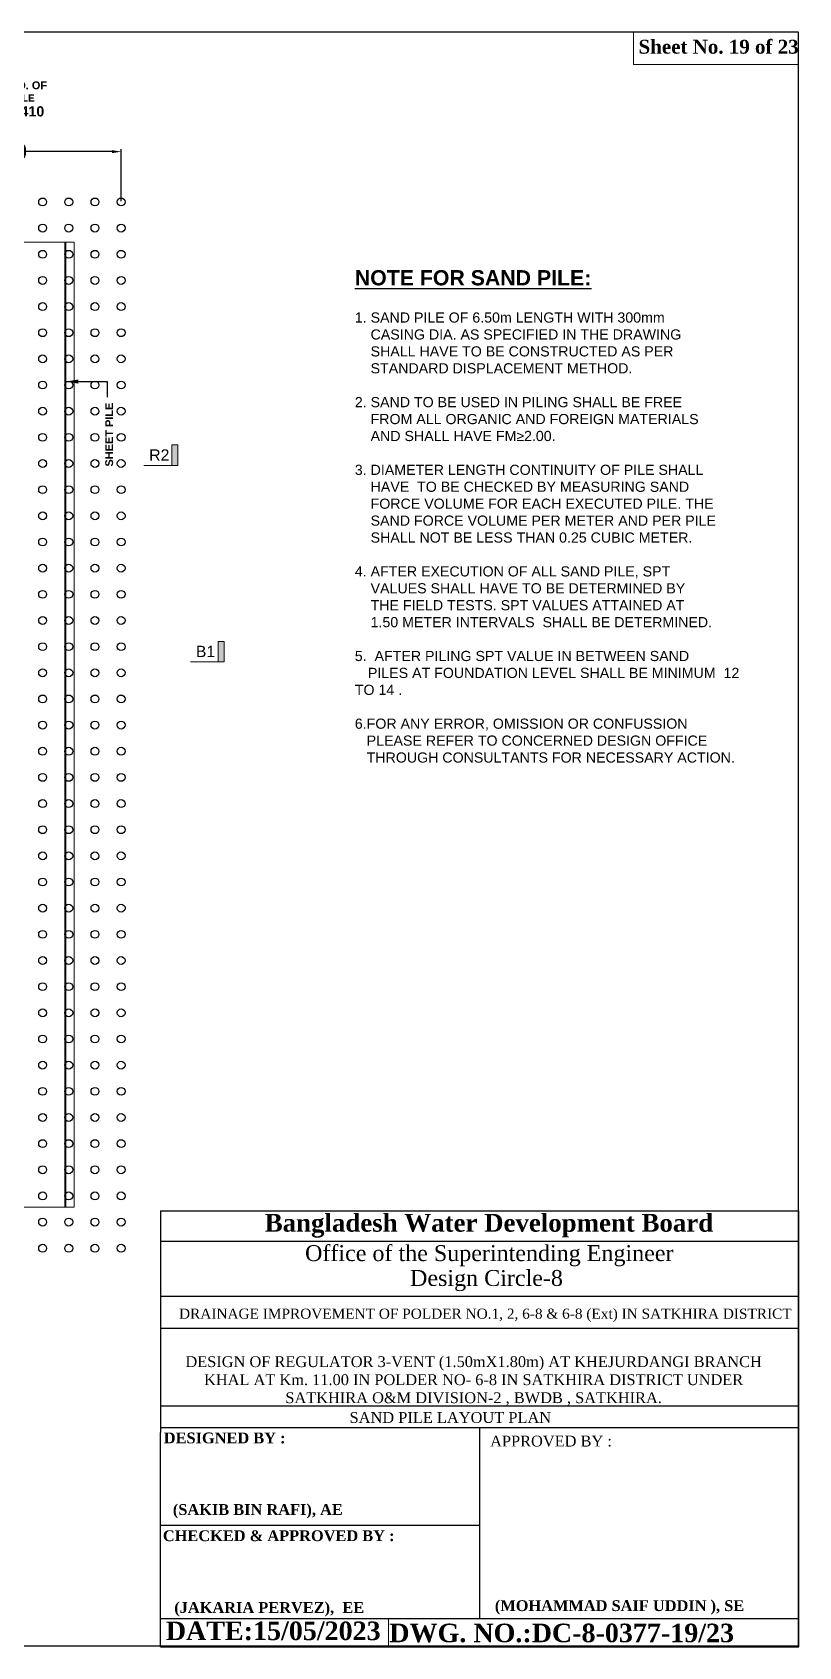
# Model space of a CAD drawing. Extents: x -119161 to 3778985, y -718511 to -30958.
# Drawn here: x 3347776 to 3377053, y -291814 to -230094 of the extents above; entities that cross this region are included whole.
import ezdxf

# ---------------------------------------------------------------- set-up
doc = ezdxf.new("R2010")
doc.units = 0
doc.header["$MEASUREMENT"] = 0
for name, pattern in [('DASHED2', [9.525, 6.35, -3.175]), ('DASHEDX2', [38.1, 25.4, -12.7]), ('HIDDEN', [0.375, 0.25, -0.125])]:
    doc.linetypes.add(name, pattern=pattern)
doc.layers.get('DEFPOINTS').update_dxf_attribs({"linetype": 'CONTINUOUS'})
for name, color, linetype, lineweight in [('Dim', 7, 'CONTINUOUS', 9), ('Dimension', 8, 'CONTINUOUS', 18), ('Left Bank Profile', 7, 'CONTINUOUS', 25), ('line2', 3, 'CONTINUOUS', 30), ('slop', 8, 'CONTINUOUS', 9)]:
    doc.layers.add(name, color=color, linetype=linetype, lineweight=lineweight)
for name, color, linetype in [('DOTTED', 240, 'DASHED2'), ('LINE', 7, 'CONTINUOUS'), ('TEXT', 10, 'CONTINUOUS')]:
    doc.layers.add(name, color=color, linetype=linetype)
doc.styles.add('1-2', font='arial.ttf')
doc.styles.add('ARIAL', font='ARIALN.TTF')
doc.styles.add('DIM', font='isocp3.shx')
doc.styles.get("Standard").update_dxf_attribs({"font": 'times.ttf', "height": 250})
doc.styles.add('text', font='ARIALN.TTF', dxfattribs={"height": 1.6})
doc.linetypes.add('ZIGZAG', pattern='A,0.0001,-0.2,[131,ltypeshp.shx,S=0.2,R=0,X=-0.2,Y=0],-0.4,[131,ltypeshp.shx,S=0.2,R=180,X=0.2,Y=0],-0.2', length=0.8001)
doc.dimstyles.new('3', dxfattribs={"dimtxt": 225, "dimasz": 350, "dimexe": 100, "dimexo": 25, "dimgap": 9, "dimtad": 0, "dimdec": 0, "dimzin": 0, "dimdsep": 46, "dimtxsty": 'Standard', "dimcen": 0, "dimclrt": 256, "dimadec": 0, "dimazin": 0, "dimtfac": 1, "dimtdec": 0, "dimtofl": 0, "dimtmove": 2, "dimatfit": 3, "dimfxl": 1, "dimtolj": 1, "dimtzin": 0, "dimarcsym": 0})
doc.dimstyles.new('dim_240', dxfattribs={"dimtxt": 480, "dimasz": 480, "dimexe": 300, "dimexo": 200, "dimgap": 200, "dimtad": 1, "dimdec": 0, "dimzin": 0, "dimdsep": 46, "dimtxsty": 'DIM', "dimcen": 350, "dimclrd": 5, "dimclre": 5, "dimclrt": 7, "dimadec": 0, "dimazin": 0, "dimtfac": 1, "dimtdec": 0, "dimtmove": 0, "dimatfit": 3, "dimfxl": 20, "dimtolj": 1, "dimtzin": 0, "dimarcsym": 0})

# ---------------------------------------------------------------- blocks, each defined once
blk = doc.blocks.new('T')
at = {"layer": 'Dim'}
h = blk.add_hatch(color=6, dxfattribs=at)
h.dxf.hatch_style = 1
h.paths.add_polyline_path([(-137, 0), (157, 0), (157, 975), (-137, 975)])
at = {"layer": 'Dimension', "color": 0, "lineweight": 13, "ltscale": 2}
for p, q in [((-137, 0), (-137, 975)), ((-137, 975), (157, 975)), ((157, 975), (157, 0)), ((1481, 0), (-137, 0))]:
    blk.add_line(p, q, dxfattribs=at)
blk = doc.blocks.new('*D1884')
at = {"layer": 'DEFPOINTS', "color": 0, "linetype": 'ByBlock', "lineweight": -2}
for p in [(3351169, -234657), (3342169, -236580), (3351169, -236580)]:
    blk.add_point(p, dxfattribs=at)
at = {"layer": 'LINE', "color": 0, "linetype": 'ByBlock', "lineweight": -2}
for p, q in [((3342169, -236555), (3342169, -234557)), ((3342519, -234657), (3345807, -234657)), ((3350819, -234657), (3347530, -234657)), ((3351169, -236555), (3351169, -234557))]:
    blk.add_line(p, q, dxfattribs=at)
for points in [[(3342519, -234598), (3342519, -234715), (3342169, -234657)], [(3350819, -234598), (3350819, -234715), (3351169, -234657)]]:
    blk.add_solid(points, dxfattribs=at)
at = {"layer": 'LINE', "linetype": 'ByBlock', "lineweight": -2, "insert": (3346669, -234657), "char_height": 250, "attachment_point": 5}
blk.add_mtext('\\A1;{\\H2.4x;9000}', dxfattribs=at)

msp = doc.modelspace()

# ---------------------------------------------------------------- linework, layer by layer
at = {"layer": 'DOTTED', "color": 4, "linetype": 'DASHEDX2', "lineweight": 20, "ltscale": 0.1}
msp.add_lwpolyline([(3349379.9, -275012.8), (3349379.9, -238113.8), (3344279.7, -238113.3), (3344279.7, -250568.7)], dxfattribs=at)
at = {"layer": 'DOTTED', "linetype": 'ZIGZAG', "lineweight": 40, "ltscale": 2}
msp.add_lwpolyline([(3349030.3, -238113.8), (3349030.3, -275024.5)], dxfattribs=at)
at = {"layer": 'DOTTED', "color": 4, "linetype": 'HIDDEN', "lineweight": 20, "ltscale": 2500000.0, "elevation": 0}
msp.add_lwpolyline([(3344279.7, -275012.8), (3349379.9, -275012.8)], dxfattribs=at)
at = {"layer": 'Left Bank Profile', "elevation": 0}
msp.add_lwpolyline([(3352667.5, -291813.8), (3377052.9, -291813.8)], dxfattribs=at)
msp.add_lwpolyline([(3352667.5, -291813.8), (3377052.9, -291813.8)], dxfattribs=at)
at = {"layer": 'LINE'}
for p, q in [((3352667.5, -275147.4, 0), (3377052.9, -275147.4, 0)), ((3352667.5, -275147.4, 0), (3352667.5, -283630.3, 0)), ((3352667.5, -276303.6, 0), (3377052.9, -276303.6, 0)), ((3352667.5, -278415.3, 0), (3377052.9, -278415.3, 0)), ((3352667.5, -279639.9, 0), (3377052.9, -279639.9, 0)), ((3352667.5, -282598.9, 0), (3377052.9, -282598.9, 0)), ((3352667.5, -283436.5, 0), (3377052.9, -283436.5, 0)), ((3352667.5, -291813.8, 0), (3352667.5, -283630.3, 0)), ((3364860.2, -283436.5, 0), (3364860.2, -290731.7, 0)), ((3352667.5, -287171.6, 0), (3364860.2, -287171.6, 0)), ((3352667.5, -290731.7, 0), (3377052.9, -290731.7, 0)), ((3357242.9, -290731.7, 0), (3377052.9, -290731.7, 0)), ((3357242.9, -290731.7, 0), (3377052.9, -290731.7, 0)), ((3357242.9, -290731.7, 0), (3377052.9, -290731.7, 0))]:
    msp.add_line(p, q, dxfattribs=at)
at = {"layer": 'LINE', "lineweight": 9}
msp.add_line((3377052.9, -275147.4, 0), (3377052.9, -291813.8, 0), dxfattribs=at)
at = {"layer": 'LINE', "color": 7, "lineweight": 9}
for p, q in [((3361383, -290731.7, 0), (3361383, -291813.8, 0)), ((3377052.9, -291813.8, 0), (3353479, -291813.8, 0)), ((3372022.3, -291813.8, 0), (3373670.9, -291813.8, 0))]:
    msp.add_line(p, q, dxfattribs=at)
at = {"layer": 'LINE', "elevation": 0}
msp.add_lwpolyline([(3289809.9, -291778.8), (3377040.7, -291778.8), (3377040.7, -230094.2), (3289809.9, -230094.2)], close=True, dxfattribs=at)
at = {"layer": 'LINE', "lineweight": 9, "elevation": 0}
msp.add_lwpolyline([(3377040.7, -230094.2), (3370746.2, -230094.2), (3370746.2, -231328.9), (3377040.7, -231328.9)], close=True, dxfattribs=at)
at = {"layer": 'LINE', "color": 3}
for centre in [(3348168.8, -236580.1), (3349168.8, -236580.1), (3350168.8, -236580.1), (3350168.8, -236580.1), (3351168.8, -236580.1), (3348168.8, -237580.1), (3349168.8, -237580.1), (3350168.8, -237580.1), (3350168.8, -237580.1), (3351168.8, -237580.1), (3348168.8, -238580.1), (3349168.8, -238580.1), (3350168.8, -238580.1), (3350168.8, -238580.1), (3351168.8, -238580.1), (3348168.8, -239580.1), (3349168.8, -239580.1), (3350168.8, -239580.1), (3350168.8, -239580.1), (3351168.8, -239580.1), (3348168.8, -240580.1), (3349168.8, -240580.1), (3350168.8, -240580.1), (3350168.8, -240580.1), (3351168.8, -240580.1), (3348168.8, -241580.1), (3349168.8, -241580.1), (3350168.8, -241580.1), (3350168.8, -241580.1), (3351168.8, -241580.1), (3348168.8, -242580.1), (3349168.8, -242580.1), (3350168.8, -242580.1), (3350168.8, -242580.1), (3351168.8, -242580.1), (3348168.8, -243580.1), (3349168.8, -243580.1), (3350168.8, -243580.1), (3350168.8, -243580.1), (3351168.8, -243580.1), (3348168.8, -244580.1), (3349168.8, -244580.1), (3350168.8, -244580.1), (3350168.8, -244580.1), (3351168.8, -244580.1), (3348168.8, -245580.1), (3349168.8, -245580.1), (3350168.8, -245580.1), (3350168.8, -245580.1), (3351168.8, -245580.1), (3348168.8, -246580.1), (3349168.8, -246580.1), (3350168.8, -246580.1), (3350168.8, -246580.1), (3351168.8, -246580.1), (3348168.8, -247580.1), (3349168.8, -247580.1), (3350168.8, -247580.1), (3350168.8, -247580.1), (3351168.8, -247580.1), (3348168.8, -248580.1), (3349168.8, -248580.1), (3350168.8, -248580.1), (3350168.8, -248580.1), (3351168.8, -248580.1), (3348168.8, -249580.1), (3349168.8, -249580.1), (3350168.8, -249580.1), (3350168.8, -249580.1), (3351168.8, -249580.1), (3348168.8, -250580.1), (3349168.8, -250580.1), (3350168.8, -250580.1), (3350168.8, -250580.1), (3351168.8, -250580.1), (3348168.8, -251580.1), (3349168.8, -251580.1), (3350168.8, -251580.1), (3350168.8, -251580.1), (3351168.8, -251580.1), (3348168.8, -252580.1), (3349168.8, -252580.1), (3350168.8, -252580.1), (3350168.8, -252580.1), (3351168.8, -252580.1), (3348168.8, -253580.1), (3349168.8, -253580.1), (3350168.8, -253580.1), (3350168.8, -253580.1), (3351168.8, -253580.1), (3348168.8, -254580.1), (3349168.8, -254580.1), (3350168.8, -254580.1), (3350168.8, -254580.1), (3351168.8, -254580.1), (3348168.8, -255580.1), (3349168.8, -255580.1), (3350168.8, -255580.1), (3350168.8, -255580.1), (3351168.8, -255580.1), (3348168.8, -256580.1), (3349168.8, -256580.1), (3350168.8, -256580.1), (3350168.8, -256580.1), (3351168.8, -256580.1), (3348168.8, -257580.1), (3349168.8, -257580.1), (3350168.8, -257580.1), (3350168.8, -257580.1), (3351168.8, -257580.1), (3348168.8, -258580.1), (3349168.8, -258580.1), (3350168.8, -258580.1), (3350168.8, -258580.1), (3351168.8, -258580.1), (3348168.8, -259580.1), (3349168.8, -259580.1), (3350168.8, -259580.1), (3350168.8, -259580.1), (3351168.8, -259580.1), (3348168.8, -260580.1), (3349168.8, -260580.1), (3350168.8, -260580.1), (3350168.8, -260580.1), (3351168.8, -260580.1), (3348168.8, -261580.1), (3349168.8, -261580.1), (3350168.8, -261580.1), (3350168.8, -261580.1), (3351168.8, -261580.1), (3348168.8, -262580.1), (3349168.8, -262580.1), (3350168.8, -262580.1), (3350168.8, -262580.1), (3351168.8, -262580.1), (3348168.8, -263580.1), (3349168.8, -263580.1), (3350168.8, -263580.1), (3350168.8, -263580.1), (3351168.8, -263580.1), (3348168.8, -264580.1), (3349168.8, -264580.1), (3350168.8, -264580.1), (3350168.8, -264580.1), (3351168.8, -264580.1), (3348168.8, -265580.1), (3349168.8, -265580.1), (3350168.8, -265580.1), (3350168.8, -265580.1), (3351168.8, -265580.1), (3348168.8, -266580.1), (3349168.8, -266580.1), (3350168.8, -266580.1), (3350168.8, -266580.1), (3351168.8, -266580.1), (3348168.8, -267580.1), (3349168.8, -267580.1), (3350168.8, -267580.1), (3350168.8, -267580.1), (3351168.8, -267580.1), (3348168.8, -268580.1), (3349168.8, -268580.1), (3350168.8, -268580.1), (3350168.8, -268580.1), (3351168.8, -268580.1), (3348168.8, -269580.1), (3349168.8, -269580.1), (3350168.8, -269580.1), (3350168.8, -269580.1), (3351168.8, -269580.1), (3348168.8, -270580.1), (3349168.8, -270580.1), (3350168.8, -270580.1), (3350168.8, -270580.1), (3351168.8, -270580.1), (3348168.8, -271580.1), (3349168.8, -271580.1), (3350168.8, -271580.1), (3350168.8, -271580.1), (3351168.8, -271580.1), (3348168.8, -272580.1), (3349168.8, -272580.1), (3350168.8, -272580.1), (3350168.8, -272580.1), (3351168.8, -272580.1), (3348168.8, -273580.1), (3349168.8, -273580.1), (3350168.8, -273580.1), (3350168.8, -273580.1), (3351168.8, -273580.1), (3348168.8, -274580.1), (3349168.8, -274580.1), (3350168.8, -274580.1), (3350168.8, -274580.1), (3351168.8, -274580.1), (3348168.8, -275580.1), (3349168.8, -275580.1), (3350168.8, -275580.1), (3350168.8, -275580.1), (3351168.8, -275580.1), (3348168.8, -276580.1), (3349168.8, -276580.1), (3350168.8, -276580.1), (3350168.8, -276580.1), (3351168.8, -276580.1)]:
    msp.add_circle(centre, 150, dxfattribs=at)

# ---------------------------------------------------------------- block references
at = {"layer": 'line2', "color": 1, "xscale": -0.7999999998137355, "yscale": 0.7999999998137355, "zscale": 0.8}
for p in [(3353226.4, -246651.4, 0), (3355001.9, -254160.5, 0)]:
    msp.add_blockref('T', p, dxfattribs=at)

# ---------------------------------------------------------------- texts
at = {"layer": 'Dim', "color": 7, "ltscale": 50, "insert": (3346861.7, -232643.7), "char_height": 500, "attachment_point": 5, "style": 'ARIAL'}
msp.add_mtext('\\A1;{\\fArial|b1|i0|c0|p34;\\H0.6x;TOTAL NO. OF\\P\\H0.9x;SAND PILE\\P\\H1.444x;10x41=410}', dxfattribs=at)
at = {"layer": 'Dimension', "color": 0, "lineweight": 13, "ltscale": 2, "char_height": 432, "width": 804.471, "attachment_point": 5, "style": '1-2'}
for s, insert in [('R2', (3352626.5, -246255.1, 0)), ('B1', (3354393.3, -253764.1, 0))]:
    msp.add_mtext(s, dxfattribs=dict(at, insert=insert))
at = {"layer": 'LINE', "color": 7, "lineweight": 9}
msp.add_text('APPROVED BY :', height=413.588, dxfattribs=at).set_placement((3365265.8, -284159.6, 0))
for s, insert, char_height, width, attachment_point in [('{\\fTimes New Roman|b1|i0|c0|p18;Sheet No. 19 of 23}', (3370936, -230381.2, 0), 530.099, 19040.97, 1), ('{\\fTimes New Roman|b1|i0|c0|p18;Bangladesh Water Development Board}', (3356655.8, -275268, 0), 679.373, 24402.872, 1), ('{\\fTimes New Roman|b0|i0|c0|p18;Office of the Superintending Engineer}', (3358195.6, -276462.7, 0), 607.974, 21838.228, 1), ('{\\fTimes New Roman|b0|i0|c0|p18;Design Circle-8}', (3362206.1, -277413.4, 0), 607.974, 21838.228, 1), ('{\\fTimes New Roman Greek|b0|i0|c0|p18;\\C256;DRAINAGE IMPROVEMENT OF POLDER NO.1, 2, 6-8 & 6-8 (Ext) IN SATKHIRA DISTRICT }', (3365082.8, -279400.9, 0), 387.1263, 24281.962, 8), ('{\\fTimes New Roman Greek|b0|i0|c0|p18;\\C256;DESIGN OF REGULATOR 3-VENT (1.50mX1.80m) AT KHEJURDANGI BRANCH KHAL AT Km. 11.00 IN POLDER NO- 6-8 IN SATKHIRA DISTRICT UNDER SATKHIRA O&M DIVISION-2 , BWDB , SATKHIRA.}', (3364634.9, -282598.9, 0), 413.5878, 23016.989, 8)]:
    msp.add_mtext(s, dxfattribs=dict(at, insert=insert, char_height=char_height, width=width, attachment_point=attachment_point))
at = {"layer": 'LINE', "color": 7, "lineweight": 9, "attachment_point": 1}
for s, insert, char_height in [('{\\fTimes New Roman|b1|i0|c0|p18;DESIGNED BY :}', (3352798.3, -283625.7, 0), 413.588), ('{\\fTimes New Roman|b1|i0|c0|p18;\\C0;(SAKIB BIN RAFI), AE}', (3353145, -286362.9, 0), 413.588), ('{\\fTimes New Roman|b1|i0|c0|p18;CHECKED & APPROVED BY :}', (3352764.3, -287363.5, 0), 413.588), ('{\\fTimes New Roman|b1|i0|c0|p18;\\C0;(MOHAMMAD SAIF UDDIN ), SE}', (3365446, -290036.8, 0), 413.588), ('{\\fTimes New Roman|b1|i0|c0|p18;\\C0;(JAKARIA PERVEZ),  EE  }', (3353199.2, -290108.6, 0), 413.588), ('{\\fTimes New Roman|b1|i0|c0|p18;DATE:15/05/2023}', (3352877, -290852.4, 0), 708.652), (' {\\fTimes New Roman|b1|i0|c0|p18;DWG. NO.:DC-8-0377-19/23}', (3361146.1, -290932.7, 0), 708.652)]:
    msp.add_mtext(s, dxfattribs=dict(at, insert=insert, char_height=char_height))
at = {"layer": 'TEXT', "color": 6, "insert": (3360096.8, -248603.4), "char_height": 346.5, "width": 15115.713, "attachment_point": 4, "style": 'ARIAL'}
msp.add_mtext('{\\fArial|b1|i0|c0|p34;\\H1.68x;\\LNOTE FOR SAND PILE:\\fArial|b0|i0|c0|p34;\\l\\P\\fArial|b1|i0|c0|p34;\\H0.6667x;\\P\\fArial|b0|i0|c0|p34;\\C0;1. SAND PILE OF 6.50m LENGTH WITH 300mm\\P    CASING DIA. AS SPECIFIED IN THE DRAWING\\P    SHALL HAVE TO BE CONSTRUCTED AS PER        \\P    STANDARD DISPLACEMENT METHOD.\\C6;\\P\\P\\C0;2. SAND TO BE USED IN PILING SHALL BE FREE\\P    FROM ALL ORGANIC AND FOREIGN MATERIALS    \\P    AND SHALL HAVE FM\\H0.9672x;\\C7;≥\\H1.034x;\\C0;2.00.\\P\\P3. DIAMETER LENGTH CONTINUITY OF PILE SHALL  \\P    HAVE  TO BE CHECKED BY MEASURING SAND   \\P    FORCE VOLUME FOR EACH EXECUTED PILE. THE   \\P    SAND FORCE VOLUME PER METER AND PER PILE \\P    SHALL NOT BE LESS THAN 0.25 CUBIC METER\\H0.9999x;.\\P\\P4. AFTER EXECUTION OF ALL SAND PILE, SPT \\P    VALUES SHALL HAVE TO BE DETERMINED BY\\P    THE FIELD TESTS. SPT VALUES ATTAINED AT \\P    1.50 METER INTERVALS  SHALL BE DETERMINED.\\P\\P\\pt1e+004;5.  AFTER PILING SPT VALUE IN BETWEEN SAND ^I   \\P\\pt500;^IPILES AT FOUNDATION LEVEL SHALL BE MINIMUM ^I12 TO 14 .\\P\\ptz;\\P6.FOR ANY ERROR, OMISSION OR CONFUSSION   \\P   PLEASE REFER TO CONCERNED DESIGN OFFICE    \\P   THROUGH CONSULTANTS FOR NECESSARY ACTION.}', dxfattribs=at)
at = {"layer": 'TEXT', "color": 2, "insert": (3350866, -246695.9, 0), "char_height": 300, "width": 4422.331, "attachment_point": 7, "rotation": 90, "style": 'text'}
msp.add_mtext('{\\fArial|b1|i0|c0|p34;\\C6;SHEET PILE }', dxfattribs=at)
at = {"layer": 'TEXT', "color": 0, "linetype": 'ByBlock', "insert": (3363667.5, -282843.7, 0), "char_height": 414.375, "width": 19380.769, "attachment_point": 2, "style": 'ARIAL'}
msp.add_mtext('{\\fTimes New Roman|b0|i0|c0|p18; SAND PILE LAYOUT PLAN}', dxfattribs=at)

# ---------------------------------------------------------------- dimensions: what is measured, and where the dimension line sits
at = {"layer": 'LINE', "color": 0, "linetype": 'ByBlock', "lineweight": -2}
dim = msp.add_linear_dim(base=(3351168.8, -234656.7), p1=(3342168.8, -236580.1), p2=(3351168.8, -236580.1), text='{\\H2.4x;<>}', dimstyle='3', dxfattribs=at)
dim.commit()
dim.dimension.update_dxf_attribs({"geometry": '*D1884', "text_midpoint": (3346668.8, -234656.7)})

# ---------------------------------------------------------------- leaders
at = {"layer": 'slop'}
msp.add_leader([(3349060.4, -243447.1, 0), (3350630, -243447.1, 0), (3350630, -244045, 0)], dimstyle='dim_240', override={"dimgap": 200, "dimtad": 0}, dxfattribs=at)

doc.saveas('drawing.dxf')
